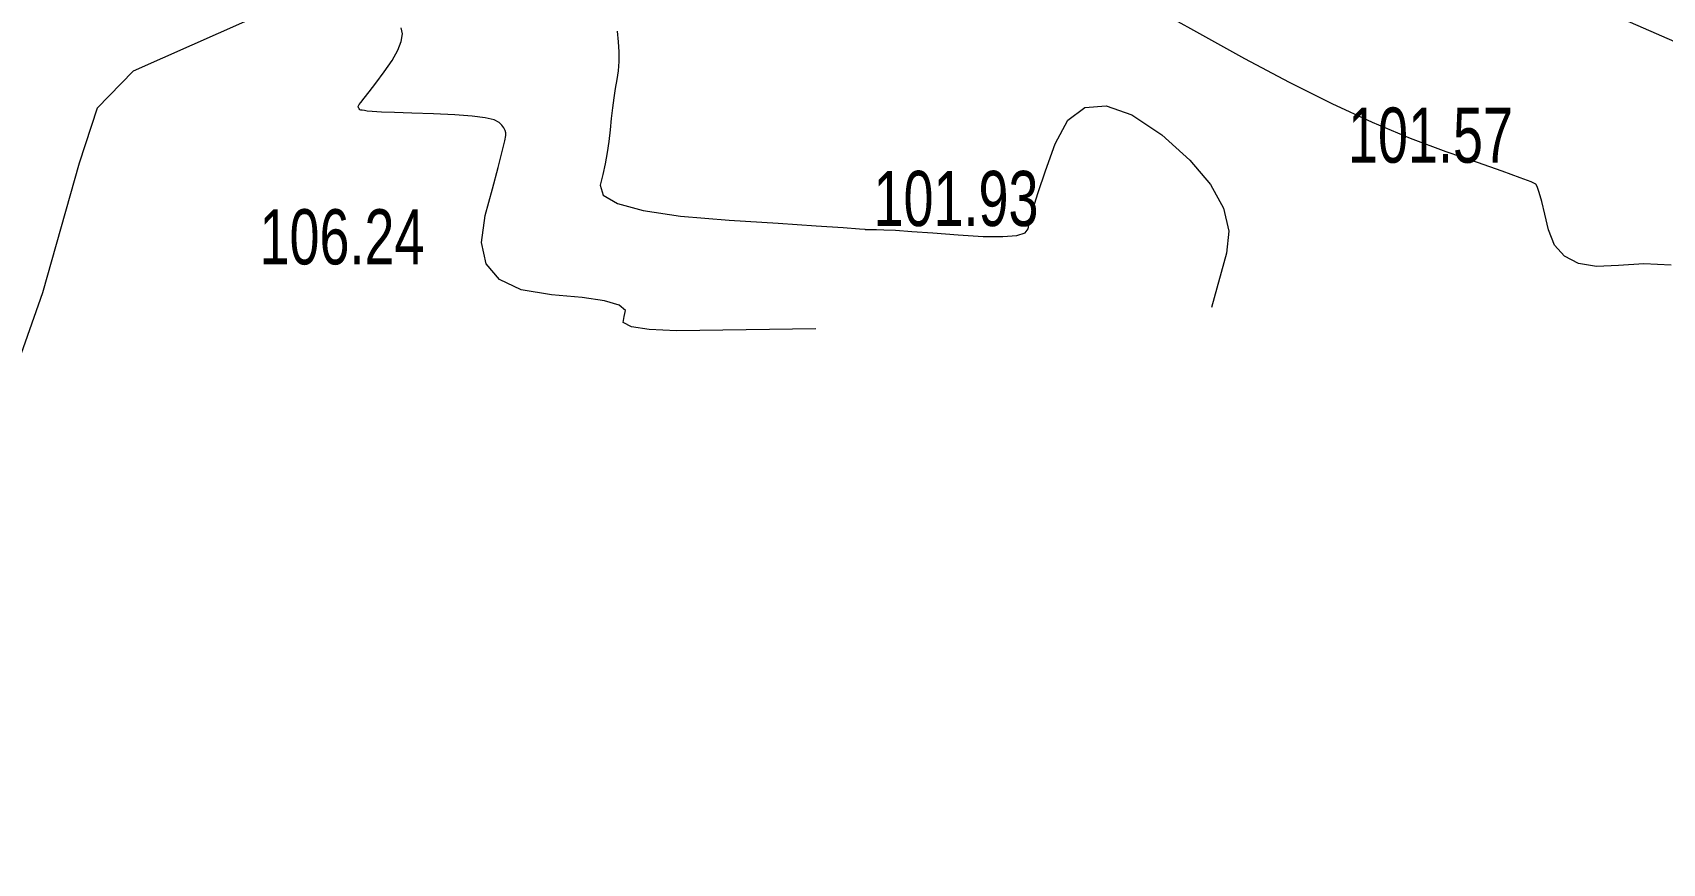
# Model space of a CAD drawing. Header units: metres. Extents: x 431006 to 434411, y 2469261 to 2473208.
# Drawn here: x 432682 to 432800.1, y 2469445.8 to 2469506 of the extents above; entities that cross this region are included whole.
import ezdxf

# ---------------------------------------------------------------- set-up
doc = ezdxf.new("R2010")
doc.units = ezdxf.units.M
doc.header["$MEASUREMENT"] = 0
for name, color, linetype, lineweight in [('CAO DO', 8, 'Continuous', 18), ('duong be tong-ks', 8, 'Continuous', 18), ('MH_DongMuc_Con', 8, 'Continuous', 18)]:
    doc.layers.add(name, color=color, linetype=linetype, lineweight=lineweight)
doc.styles.get("Standard").update_dxf_attribs({"font": 'arial.ttf'})

msp = doc.modelspace()

# ---------------------------------------------------------------- linework, layer by layer
at = {"layer": 'duong be tong-ks', "color": 8, "lineweight": 0}
for points in [[(432926.6891286317, 2469445.784811759), (432913.5273696827, 2469449.915662646), (432899.1623152253, 2469454.558261071), (432888.3209126837, 2469459.203927559), (432870.0240709921, 2469469.186005333), (432853.0177230586, 2469479.999752472), (432839.8025829143, 2469488.432135439), (432822.3958087852, 2469496.230434095), (432808.8105859124, 2469501.968869295), (432795.5711082459, 2469507.75428533), (432779.1448942347, 2469514.570095099), (432765.8457156846, 2469520.247124182), (432755.2971029485, 2469523.153808931), (432749.6241519991, 2469523.928925463), (432739.6843807046, 2469523.83203926), (432732.7992597912, 2469522.088024822), (432721.8118993465, 2469517.675109494), (432699.6521146825, 2469507.837993215), (432689.2512522164, 2469503.231943523)], [(432689.2512522165, 2469503.231943523), (432686.6249292339, 2469500.554366624), (432685.3165745133, 2469496.556456166), (432682.6670788887, 2469487.166469712), (432677.3219673625, 2469472.019469232), (432672.6450844181, 2469457.626871372)]]:
    msp.add_lwpolyline(points, dxfattribs=at)
at = {"layer": 'MH_DongMuc_Con', "color": 8, "lineweight": 0}
for points, elevation in [([(432800.7821691087, 2469489.162588536), (432798.7959715683, 2469489.252760222), (432796.9747032968, 2469489.136738599), (432795.3805250438, 2469489.065322229), (432794.0755975588, 2469489.28930967), (432793.0599208419, 2469489.808700924), (432792.333494893, 2469490.62349599), (432791.8963197122, 2469491.733694869), (432791.6249017591, 2469492.872597708), (432791.3957474933, 2469493.773504655), (432791.2088569147, 2469494.436415709), (432791.0642300234, 2469494.861330871), (432790.9618668195, 2469495.048250142), (432790.6374029502, 2469495.196149169), (432789.8264740629, 2469495.504003603), (432788.5290801577, 2469495.971813443), (432786.7452212345, 2469496.599578689), (432784.4748972933, 2469497.387299341), (432781.8793227287, 2469498.351289368), (432779.1197119356, 2469499.507862735), (432776.1960649139, 2469500.857019444), (432773.1083816637, 2469502.398759494), (432769.8566621848, 2469504.133082884), (432766.8178986739, 2469505.808918698), (432764.3690833275, 2469507.175196014)], 102), ([(432738.7475746555, 2469484.556546419), (432728.640573008, 2469484.396552132), (432726.6735161478, 2469484.496085862), (432725.3848387901, 2469484.702643241), (432724.7745409348, 2469485.016224271), (432724.842622582, 2469485.436828951), (432724.958161945, 2469485.879199163), (432724.490237237, 2469486.258076785), (432723.4388484579, 2469486.573461817), (432721.8039956079, 2469486.82535426), (432719.5856786868, 2469487.013754115), (432717.3849633156, 2469487.36870996), (432715.8029151149, 2469488.120270374), (432714.8395340848, 2469489.268435359), (432714.4948202253, 2469490.813204912), (432714.7687735365, 2469492.754579036), (432715.2954265261, 2469494.698658301), (432715.7088117019, 2469496.251543276), (432716.0089290637, 2469497.413233961), (432716.1957786119, 2469498.183730358), (432716.2693603461, 2469498.563032465), (432716.2636859448, 2469498.747972425), (432716.212767086, 2469498.935382379), (432716.1166037698, 2469499.125262327), (432715.9751959962, 2469499.317612268), (432715.7885437652, 2469499.512432205), (432715.4301846318, 2469499.693994698), (432714.7736561511, 2469499.846572312), (432713.818958323, 2469499.970165047), (432712.5660911476, 2469500.064772903), (432711.0150546249, 2469500.13039588), (432709.4629945881, 2469500.179650902), (432708.2070568704, 2469500.225154894), (432707.2472414718, 2469500.266907856), (432706.5835483923, 2469500.304909788), (432706.215977632, 2469500.339160691), (432706.018215425, 2469500.369026345), (432705.8639480056, 2469500.393872533), (432705.7531753738, 2469500.413699257), (432705.6858975297, 2469500.428506514), (432705.6621144732, 2469500.438294305), (432705.6599962791, 2469500.445741651), (432705.657713022, 2469500.45352757), (432705.655264702, 2469500.461652062), (432705.652651319, 2469500.470115129), (432705.6498728733, 2469500.478916769), (432705.6449121461, 2469500.490469552), (432705.6357519188, 2469500.507186046), (432705.6223921916, 2469500.529066253), (432705.6048329644, 2469500.55611017), (432705.5830742372, 2469500.588317799), (432705.5663889232, 2469500.625298589), (432705.5640499353, 2469500.666661985), (432705.5760572737, 2469500.712407989), (432705.6024109385, 2469500.7625366), (432705.6431109293, 2469500.817047819), (432705.7533693128, 2469500.95665186), (432705.9883981549, 2469501.262058941), (432706.3481974556, 2469501.733269061), (432706.8327672152, 2469502.37028222), (432707.4421074335, 2469503.173098418), (432708.0287841815, 2469504.009890315), (432708.44536353, 2469504.748830568), (432708.6918454791, 2469505.389919179), (432708.7682300288, 2469505.933156146), (432708.6745171791, 2469506.378541471)], 104), ([(432724.3407633634, 2469506.129256378), (432724.4241677301, 2469505.361500455), (432724.4635412183, 2469504.626957485), (432724.4588838278, 2469503.92562747), (432724.4101955586, 2469503.257510407), (432724.3174764106, 2469502.622606298), (432724.206460774, 2469501.982083903), (432724.1028830388, 2469501.29711198), (432724.0067432049, 2469500.567690529), (432723.9180412725, 2469499.793819551), (432723.8367772414, 2469498.975499046), (432723.7460961628, 2469498.142375478), (432723.6291430875, 2469497.324095311), (432723.4859180158, 2469496.520658544), (432723.3164209476, 2469495.732065178), (432723.1206518828, 2469494.958315213), (432723.327402185, 2469494.24398228), (432724.3654632171, 2469493.633640008), (432726.2348349796, 2469493.127288396), (432728.9355174724, 2469492.724927447), (432732.4675106953, 2469492.426557159), (432736.018960232, 2469492.203150113), (432738.7780116658, 2469492.025678887), (432740.7446649969, 2469491.894143481), (432741.9189202253, 2469491.808543896), (432742.300777351, 2469491.768880132), (432742.3238203813, 2469491.754588649), (432742.421633324, 2469491.745105907), (432742.5942161789, 2469491.740431907), (432742.841568946, 2469491.740566648), (432743.1636916255, 2469491.74551013), (432743.6881947868, 2469491.735872943), (432744.542689, 2469491.692265676), (432745.7271742648, 2469491.61468833), (432747.2416505814, 2469491.503140904), (432749.0861179497, 2469491.357623399), (432750.8961275147, 2469491.245492628), (432752.3072304213, 2469491.234105403), (432753.3194266695, 2469491.323461724), (432753.9327162593, 2469491.513561593), (432754.1470991907, 2469491.804405008), (432754.2375858781, 2469492.323248308), (432754.4791867353, 2469493.197347831), (432754.8719017628, 2469494.426703576), (432755.4157309604, 2469496.011315544), (432756.1106743281, 2469497.951183735), (432757.0363151394, 2469499.671437788), (432758.2722366678, 2469500.597207338), (432759.8184389134, 2469500.728492389), (432761.6749218762, 2469500.065292937), (432763.841685556, 2469498.607608985), (432765.8873901345, 2469496.780838925), (432767.3806957933, 2469495.010381151), (432768.3216025322, 2469493.296235662), (432768.7101103512, 2469491.63840246), (432768.5462192504, 2469490.036881542), (432767.4459928486, 2469486.103469606)], 102)]:
    msp.add_lwpolyline(points, dxfattribs=dict(at, elevation=elevation))

# ---------------------------------------------------------------- texts
at = {"layer": 'CAO DO', "color": 8, "lineweight": 0, "width": 0.7}
for s, p in [('101.57', (432777.348, 2469496.592, 101.571)), ('101.93', (432742.938, 2469492, 101.927)), ('106.24', (432698.406, 2469489.219, 106.243))]:
    msp.add_text(s, height=4, dxfattribs=at).set_placement(p)

doc.saveas('drawing.dxf')
